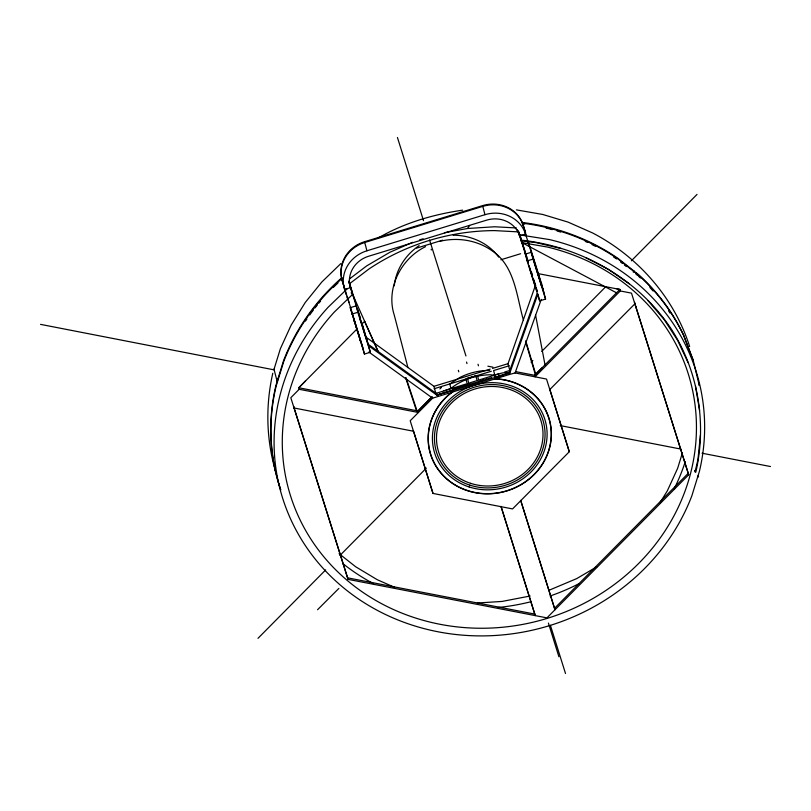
<?xml version="1.0" encoding="UTF-8"?>
<svg xmlns="http://www.w3.org/2000/svg" width="811" height="811" viewBox="0 0 811 811"><rect width="100%" height="100%" fill="white"/><g stroke="black" fill="none" stroke-linecap="round" stroke-linejoin="round"><path stroke-width="1.22" d="M521.007 240.218L522.973 240.33C582.237 247.264 638.673 279.298 671.63 329.57C698.383 371.458 706.918 423.879 695.787 472.225L694.642 470.481M277.159 381.423L278.143 378.23M394.278 285.837C395.93 269.516 405.642 254.664 419.165 245.611M700.42 435.132L697.906 459.827L695.037 471.992M636.25 273.479L634.314 271.117L633.198 271.959L634.212 271.786L638.571 275.223A216.273 200.104 -14.6 0 1 683.866 335.967L693.05 359.608L698.879 383.836M272.8 373.222C265.288 406.129 266.292 440.718 276.075 473.046M277.352 382.184L274.017 369.299L280.373 348.72L291.129 325.181L305.26 302.473L321.805 282.015L340.873 263.565M682.386 452.954L677.651 468.282L667.291 490.939L660.002 502.688M504.675 372.026L509.784 370.455L508.021 363.673L535.534 285.016M549.787 389.239L569.302 451.737L512.542 508.923L432.993 493.433L410.204 420.757L432.618 398.171L509.278 374.52L508.882 373.009L523.105 333.047M523.288 332.53L537.095 293.704M541.434 283.211L545.57 299.077L539.67 300.881L537.896 294.079L509.278 374.52L515.097 372.938L541.261 299.391M693.04 360.317L683.663 335.207A216.273 200.104 -14.6 0 0 638.379 274.473L636.331 272.861M274.017 369.299L274.463 368.589M444.448 232.706L467.511 228.499L469.599 225.478M618.894 290.429L619.857 289.436L620.263 290.967L535.037 376.821L534.642 375.311L619.868 289.456L538.017 273.591M549.807 389.554L634.871 303.851L634.476 302.341L688.691 474.77L546.949 617.881L348.01 579.358L290.814 397.725L299.178 389.28L298.783 387.77L357.012 328.972M435.254 393.599L498.228 374.003M361.919 324.015L364.646 321.268M257.989 638.338L325.687 569.89M339.941 555.474L426.343 468.109M531.083 362.213L532.857 360.419M541.728 351.437L605.624 286.83M631.363 260.807L697.034 194.407M542.062 367.829L534.642 375.311L515.684 371.62M520.733 500.671L554.957 609.801L554.562 608.291L688.296 473.259M305.534 380.947L298.783 387.749L418 410.984L431.158 397.725M406.068 377.896L417.006 410.792L417.989 410.964L432.212 396.64L432.618 398.171L368.853 352.035M439.897 388.925L441.458 387.354M317.537 609.75L338.876 588.401M347.128 288.868L327.999 307.389A216.273 200.104 -14.6 0 0 379.609 611.565A216.273 200.104 -14.6 0 0 691.854 495.815L699.417 471.313A216.273 200.104 -14.6 0 0 549.605 239.61L519.385 234.805M518.837 231.905L494.406 230.598A212.158 196.292 -14.6 0 0 369.035 268.938L349.632 283.657L352.623 294.363L334.142 312.235A208.042 192.491 -14.6 0 0 376.416 600.819A208.042 192.491 -14.6 0 0 677.58 508.72A208.042 192.491 -14.6 0 0 547.313 247.031L521.838 242.611L519.111 232.97M349.369 279.025L366.734 265.856L390.02 252.201L412.586 242.307M443.972 390.861L450.926 388.408L454.14 385.975A61.94 57.307 -14.6 0 1 490.736 374.783C496.606 376.182 502.84 370.88 508.477 373.253M452.913 391.754L449.152 394.612A61.737 57.115 -14.6 0 0 454.109 484.258A61.737 57.115 -14.6 0 0 546.624 455.954A61.737 57.115 -14.6 0 0 499.424 379.234L494.68 378.98M494.031 375.28L495.217 378.818L499.454 379.051A61.94 57.307 -14.6 0 1 546.817 456.025A61.94 57.307 -14.6 0 1 453.998 484.41A61.94 57.307 -14.6 0 1 449.02 394.47L452.386 391.926L451.991 390.405L437.93 394.714L368.295 344.32L350.058 286.182M378.007 238.12C403.868 223.015 433.115 214.449 462.635 210.161M425.552 246.666C400.908 258.587 385.61 288.604 394.298 315.246L407.943 367.647M596.947 566.727L576.682 578.618L549.219 590.185M691.651 358.138L692.493 357.833M692.949 361.088L693.182 360.155M469.691 384.008L452.477 389.564M448.453 391.652L437.017 395.18M362.01 344.928L342.191 280.424A32.927 30.463 -14.6 0 1 364.555 241.729L482.606 205.619A32.927 30.463 -14.6 0 1 523.207 225.063L525.599 232.848M349.065 280.88A26.753 24.756 -14.6 0 0 349.308 283.029L350.453 287.692L344.553 289.497A32.927 30.463 -14.6 0 1 366.917 250.792L484.968 214.692A32.927 30.463 -14.6 0 1 525.569 234.136L543.4 290.764M419.561 239.874L423.099 238.789M416.611 248.115L442.583 240.178M349.703 284.539A26.753 24.756 -14.6 0 1 368.62 256.246L486.681 220.136A26.753 24.756 -14.6 0 1 518.472 232.919L519.658 235.94L525.569 234.136L523.207 225.063M500.894 259.763L520.601 253.731M362.01 323.163L370.353 352.258L364.453 354.062L350.251 307.663L356.151 305.859M525.356 254.107L531.266 252.302L543.796 292.274M351.923 314.09L357.823 312.286L355.755 304.348M539.67 300.881L527.13 260.909L533.03 259.104L531.266 252.302M366.521 337.518L433.956 386.32L490.158 369.137M492.541 368.407L508.021 363.673M434.078 388.753L491.304 371.245M509.318 365.741L493.615 370.536L494.781 374.996M475.55 382.498L453.025 389.483M480.163 381.099L483.62 380.045M485.931 379.335L491.709 377.571M486.63 379.203L476.696 382.143M451.991 390.405L437.93 394.714L438.325 396.224L368.681 345.831M508.882 373.009L494.822 377.308L495.45 377.531M509.906 372.888L451.595 390.943L454.859 388.469M530.181 596.004L502.1 601.427L477.334 603.009M440.079 241.283C457.414 237.106 476.462 240.066 491.253 250.194C514.965 265.309 516.495 296.157 523.531 320.457M467.511 228.499L494.538 226.766L516.404 227.942M489.58 370.323L481.835 370.82A61.94 57.307 -14.6 0 0 459.644 377.602L449.77 383.948L450.926 388.408M453.187 235.21C470.573 235.149 488.334 242.844 498.664 257.097M495.389 377.328L497.782 377.47M516.404 209.877L542.701 214.459L568.045 222.102L592.618 232.97C637.983 256.59 674.123 297.596 689.654 346.55M506.581 372.614L508.193 372.979M492.956 367.18L487.877 366.197M620.263 290.967L631.495 293.136L688.691 474.77M413.488 431.239L294.048 407.984L293.653 406.463L347.615 577.848L534.824 614.099L535.209 615.61L501.066 506.693M509.784 370.475L510.454 370.607L510.119 369.542M515.097 372.938L546.513 379.061L569.302 451.737M40.55 324.37L274.159 369.867M560.269 425.593L680.905 449.091M702.052 453.207L770.45 466.528M299.178 389.28L418.395 412.495L418 410.984M616.847 288.858L619.868 289.456M561.324 248.592L535.909 242.58L521.22 240.918L520.611 238.708M394.551 587.336L377.176 579.672L355.664 566.757L339.089 553.68M585.603 257.574L608.382 269.364L629.275 283.789M616.522 292.812L521.939 242.621A4.116 0.598 -83.5 0 0 522.203 240.512M634.02 271.026L618.114 258.476A216.273 200.104 -14.6 0 0 522.304 222.457M634.253 271.837L618.306 259.236A216.273 200.104 -14.6 0 0 522.497 223.207M620.506 261.943L622.463 263.484M624.419 265.025L626.366 266.566M635.996 274.159L637.75 275.547M647.979 300.617L664.179 319.585L677.631 340.387L688.123 362.71M364.585 321.328L378.027 351.366M352.623 294.363L378.119 351.437M405.601 377.622L416.479 410.68M528.387 241.607L529.137 243.979M529.705 245.926L541.626 283.962M533.03 259.104L545.57 299.077M519.77 234.744L525.771 253.894M526.521 256.286L528.397 262.277M531.408 271.847L532.533 275.436M519.212 233.102L526.724 257.046M533.851 279.785L535.726 285.776M528.225 263.007L518.878 233.446L519.273 234.957M528.954 265.319L530.769 271.107M531.134 272.263L532.259 275.841M532.999 278.234L537.125 291.372M529.451 267.549L535.939 288.625M520.723 500.357L554.562 608.291M397.441 137.495L423.524 220.683M429.577 240.005L465.95 355.968M550.426 625.382L565.51 673.505M431.128 249.281L431.351 249.991M558.901 656.758L548.418 623.091M501.046 506.378L534.824 614.099M413.468 430.925L432.993 493.433M349.014 281.711L355.259 301.611M357.509 308.798L360.51 318.368M357.823 312.286L370.353 352.258M342.191 280.424L343.286 284.073M347.574 297.718L349.065 302.473M350.251 307.663L362.781 347.635M528.671 243.787L527.971 241.516M347.655 299.147L346.956 296.877M346.196 294.728L343.094 283.313M525.771 340.873L535.716 374.226M525.548 341.36L535.351 374.601M698.159 475.408L698.555 476.919M635.672 306.163L636.067 307.673M541.251 284.549L541.839 286.82L534.986 264.568M524.109 227.952L526.075 235.514M536.314 288.037L537.206 291.443M524.96 252.596L527.13 260.909M518.381 231.023L519.658 235.94M482.606 205.619L484.968 214.692M478.044 364.271L478.449 365.802M478.378 379.061L477.446 375.483L468.14 378.038L465.94 379.001L466.872 382.589M476.827 379.589L475.885 375.959L468.211 378.22L467.501 378.524L468.454 382.153M466.568 362.041L466.964 363.571M458.367 370.292L458.773 371.823M433.956 386.32L435.73 393.112M364.555 241.729L366.917 250.792M366.734 340.377L359.871 318.125L360.459 320.386M351.396 290.46L351.792 291.97M348.994 282.025L350.453 287.692M362.385 346.125L364.453 354.062M360.236 339.91L360.824 342.181L353.971 319.929L354.559 322.19M347.615 577.848L348.01 579.358M535.584 315.114L545.012 364.859M695.493 386.188L699.609 410.457M685.254 461.712A212.158 196.292 -14.6 0 1 674.134 488.932M578.973 583.697A212.158 196.292 -14.6 0 1 550.071 596.014M531.499 601.59A212.158 196.292 -14.6 0 1 497.913 607.51M373.435 583.636A212.158 196.292 -14.6 0 1 342.465 563.28M698.677 383.076A216.273 200.104 -14.6 0 1 699.082 385.56M280.788 489.905A216.273 200.104 -14.6 0 1 275.953 385.316L283.515 360.804A216.273 200.104 -14.6 0 1 341.948 277.615M280.586 489.469A216.273 200.104 -14.6 0 1 276.156 386.066L283.718 361.564A216.273 200.104 -14.6 0 1 342.151 278.366M305.483 321.065A215.25 199.151 -14.6 0 1 306.872 319.007M309.731 314.932A215.25 199.151 -14.6 0 1 313.441 309.934M314.982 307.957A215.25 199.151 -14.6 0 1 317.324 305.017M318.916 303.081A215.25 199.151 -14.6 0 1 320.538 301.165M333.382 287.368A215.25 199.151 -14.6 0 1 337.954 282.998M522.223 223.785A215.25 199.151 -14.6 0 1 524.636 224.1M546.067 228.073A215.25 199.151 -14.6 0 1 552.19 229.614M557.056 230.973A215.25 199.151 -14.6 0 1 560.675 232.068M585.258 241.394A215.25 199.151 -14.6 0 1 587.529 242.438M592.02 244.598A215.25 199.151 -14.6 0 1 595.345 246.28M613.501 256.884A215.25 199.151 -14.6 0 1 616.573 258.942M638.652 276.369A215.25 199.151 -14.6 0 1 640.437 278.011M649.885 287.469A215.25 199.151 -14.6 0 1 653.149 291.048M668.548 310.887A215.25 199.151 -14.6 0 1 669.947 312.985M352.542 294.423A4.116 0.73 49.4 0 1 351.133 292.832M498.451 375.199A61.94 57.307 -14.6 0 1 502.79 375.838M342.384 281.184A32.927 30.463 -14.6 0 1 364.747 242.479L482.798 206.379A32.927 30.463 -14.6 0 1 523.399 225.823M517.053 229.503A26.753 24.756 -14.6 0 1 518.077 231.409M469.883 485.15A55.564 51.407 -14.6 0 0 544.384 426.272A55.564 51.407 -14.6 0 0 454.981 397.319A55.564 51.407 -14.6 0 0 469.883 485.15M470.623 483.336A53.506 49.501 -14.6 0 0 542.366 426.647A53.506 49.501 -14.6 0 0 456.269 398.759A53.506 49.501 -14.6 0 0 470.623 483.336M469.153 486.955A57.622 53.313 -14.6 0 0 546.411 425.907A57.622 53.313 -14.6 0 0 453.694 395.88A57.622 53.313 -14.6 0 0 469.153 486.955"/></g></svg>
